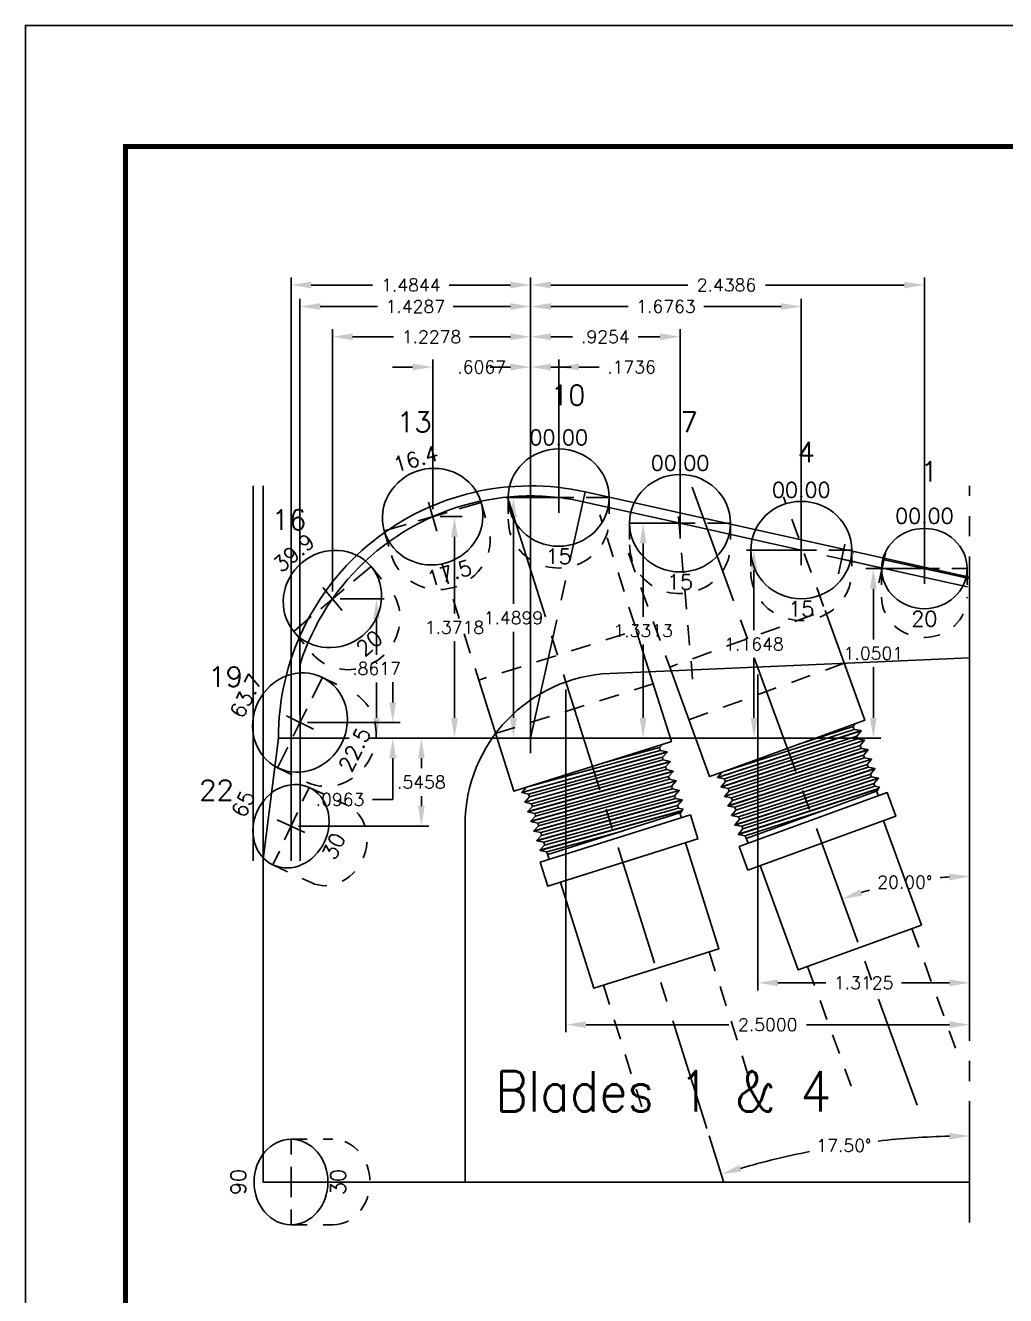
# Model space of a CAD drawing. Extents: x 25.7 to 47.7, y 0 to 17.
# Drawn here: x 25.66 to 31.73, y 9.13 to 17 of the extents above; entities that cross this region are included whole.
import ezdxf
from ezdxf.enums import TextEntityAlignment as Align

# ---------------------------------------------------------------- set-up
doc = ezdxf.new("R2010")
doc.units = 0
doc.header["$MEASUREMENT"] = 0
doc.header["$PDMODE"] = 3
doc.linetypes.add('CENTER2', pattern=[1.125, 0.75, -0.125, 0.125, -0.125])
doc.linetypes.add('HIDDEN2', pattern=[0.1875, 0.125, -0.0625])
doc.layers.get('0').update_dxf_attribs({"linetype": 'CONTINUOUS'})
doc.layers.get('Defpoints').update_dxf_attribs({"color": 10, "linetype": 'CONTINUOUS'})
for name, color, linetype in [('Blade1', 30, 'CONTINUOUS'), ('CLine', 5, 'CENTER2'), ('Dims', 4, 'CONTINUOUS'), ('Hatch', 8, 'CONTINUOUS'), ('Nozzle', 9, 'CONTINUOUS'), ('Nozzle Dimensions', 4, 'CONTINUOUS'), ('Text', 3, 'CONTINUOUS'), ('Title Block', 7, 'CONTINUOUS')]:
    doc.layers.add(name, color=color, linetype=linetype)
doc.styles.add('RomanS', font='romans')
doc.dimstyles.get("Standard").update_dxf_attribs({"dimtxt": 0.078125, "dimasz": 0.125, "dimexe": 0.046875, "dimexo": 0.046875, "dimgap": 0.046875, "dimtad": 0, "dimtih": 1, "dimtoh": 1, "dimdec": 4, "dimzin": 4, "dimdsep": 46, "dimtxsty": 'RomanS', "dimcen": 0.09375, "dimclre": 9, "dimazin": 1, "dimtfac": 1, "dimtdec": 4, "dimtofl": 0, "dimtmove": 0, "dimatfit": 1, "dimfxl": 1, "dimtolj": 1, "dimtzin": 0, "dimarcsym": 0})

# ---------------------------------------------------------------- blocks, each defined once
blk = doc.blocks.new('COT_cblock')
at = {"layer": 'Title Block', "color": 8}
blk.add_lwpolyline([(0, 0), (22, 0), (22, 17), (0, 17)], close=True, dxfattribs=at)
at = {"layer": 'Title Block', "const_width": 0.03}
blk.add_lwpolyline([(21.38, 16.25), (0.62, 16.25), (0.62, 0.75), (21.38, 0.75)], close=True, dxfattribs=at)
at = {"layer": 'Title Block', "color": 1, "style": 'RomanS', "flags": 8}
for tag, p in [('FNAME', (0.37, 3.75)), ('REVDATE', (0.37, 2.25)), ('USER', (0.37, 0.75))]:
    blk.add_attdef(tag, text='', height=0.047, rotation=90, dxfattribs=at).set_placement(p, align=Align.BOTTOM_LEFT)
at = {"layer": 'Title Block', "color": 3, "style": 'RomanS', "flags": 8}
for tag, height, p in [('DRAWN', 0.11, (16.9503, 1.9844)), ('TITL1', 0.125, (19.587, 1.6835)), ('TITL2', 0.094, (19.587, 1.5143)), ('TITL3', 0.094, (19.587, 1.3739))]:
    blk.add_attdef(tag, text='', height=height, dxfattribs=at).set_placement(p, align=Align.MIDDLE_CENTER)
for tag, p in [('DDATE', (16.6059, 1.6718)), ('CHECK', (16.6059, 1.406)), ('MATRL', (16.6059, 1.1487)), ('PDATE', (16.6059, 0.8829)), ('SCALE', (18.1459, 0.8555)), ('SHEET', (20.2553, 0.8555))]:
    blk.add_attdef(tag, text='', height=0.094, dxfattribs=at).set_placement(p, align=Align.MIDDLE_LEFT)
for tag, p in [('FSCM#', (18.5872, 1.1213)), ('DWG#', (20.0595, 1.1213)), ('REV#', (21.2197, 1.1213))]:
    blk.add_attdef(tag, text='', height=0.094, dxfattribs=at).set_placement(p, align=Align.TOP_CENTER)
blk = doc.blocks.new('Nozzle60')
at = {"linetype": 'HIDDEN2'}
for p, q in [((-0.5118, -0.3475), (0.5118, -0.3475)), ((-0.3437, -2.035), (-0.3437, -2.825)), ((0.3438, -2.035), (0.3438, -2.825))]:
    blk.add_line(p, q, dxfattribs=at)
at = {"color": 8}
for p, q in [((0.4527, -0.7225), (-0.4297, -0.7225)), ((0.4297, -1.16), (-0.4296, -1.16))]:
    blk.add_line(p, q, dxfattribs=at)
at = {"linetype": 'HIDDEN2', "flags": 128}
blk.add_lwpolyline([(-0.5118, 0.75), (-0.5118, 0), (0.5118, 0), (0.5118, 0.75)], dxfattribs=at)
for points in [[(0.4527, -0.7225), (0.5118, -0.7225), (0.5118, 0)], [(-0.5118, 0), (-0.5118, -0.7225), (-0.4297, -0.7225)], [(-0.4297, -0.7225), (-0.467, -0.744), (-0.467, -0.7455), (-0.4297, -0.7671), (-0.4297, -0.785), (-0.467, -0.8065), (-0.467, -0.808), (-0.4297, -0.8296), (-0.4297, -0.8475), (-0.467, -0.869), (-0.467, -0.8705), (-0.4297, -0.8921), (-0.4297, -0.91), (-0.467, -0.9315), (-0.467, -0.933), (-0.4297, -0.9546), (-0.4297, -0.9725), (-0.467, -0.994), (-0.467, -0.9955), (-0.4297, -1.0171), (-0.4297, -1.035), (-0.467, -1.0565), (-0.467, -1.058), (-0.4297, -1.0796), (-0.4297, -1.0975), (-0.467, -1.119), (-0.467, -1.1205), (-0.4296, -1.1421), (-0.4296, -1.1912)], [(0.4297, -1.1912), (0.4297, -1.16), (0.4363, -1.16), (0.4537, -1.1426), (0.4297, -1.1287), (0.4297, -1.1108), (0.467, -1.0893), (0.467, -1.0878), (0.4297, -1.0662), (0.4297, -1.0483), (0.467, -1.0268), (0.467, -1.0253), (0.4297, -1.0037), (0.4297, -0.9858), (0.467, -0.9643), (0.467, -0.9628), (0.4297, -0.9412), (0.4297, -0.9233), (0.467, -0.9018), (0.467, -0.9003), (0.4297, -0.8787), (0.4297, -0.8608), (0.467, -0.8393), (0.467, -0.8378), (0.4297, -0.8162), (0.4297, -0.7983), (0.467, -0.7768), (0.467, -0.7753), (0.4297, -0.7537), (0.4297, -0.7358), (0.4527, -0.7225)]]:
    blk.add_lwpolyline(points)
at = {"flags": 128}
blk.add_lwpolyline([(-0.4875, -1.1912), (0.4875, -1.1912), (0.4875, -1.3475), (-0.4875, -1.3475)], close=True, dxfattribs=at)
blk.add_lwpolyline([(0.4062, -1.3475), (0.4062, -2.035), (-0.4062, -2.035), (-0.4062, -1.3475)], dxfattribs=at)
at = {"layer": 'CLine'}
blk.add_line((0, 1), (0, -3.075), dxfattribs=at)
at = {"layer": 'Hatch'}
for p, q in [((-0.467, -0.744), (0.467, -0.7753)), ((-0.467, -0.7455), (0.467, -0.7768)), ((-0.4297, -0.7225), (0.4297, -0.7537)), ((-0.4297, -0.7671), (0.4297, -0.7983)), ((-0.4297, -0.785), (0.4297, -0.8162)), ((0.0637, -0.7225), (0.4297, -0.7358)), ((-0.467, -0.8065), (0.467, -0.8378)), ((-0.467, -0.808), (0.467, -0.8393)), ((-0.4297, -0.8296), (0.4297, -0.8608)), ((-0.4297, -0.8475), (0.4297, -0.8787)), ((-0.467, -0.869), (0.467, -0.9003)), ((-0.467, -0.8705), (0.467, -0.9018)), ((-0.467, -0.9315), (0.467, -0.9628)), ((-0.467, -0.933), (0.467, -0.9643)), ((-0.4297, -0.8921), (0.4297, -0.9233)), ((-0.4297, -0.91), (0.4297, -0.9412)), ((-0.467, -0.994), (0.467, -1.0253)), ((-0.467, -0.9955), (0.467, -1.0268)), ((-0.4297, -0.9546), (0.4297, -0.9858)), ((-0.4297, -0.9725), (0.4297, -1.0037)), ((-0.4297, -1.0171), (0.4297, -1.0483)), ((-0.467, -1.0565), (0.467, -1.0878)), ((-0.467, -1.058), (0.467, -1.0893)), ((-0.4297, -1.035), (0.4297, -1.0662)), ((-0.4297, -1.0975), (0.4297, -1.1287)), ((-0.4296, -1.0796), (0.4297, -1.1108)), ((-0.467, -1.119), (0.4467, -1.1496)), ((-0.467, -1.1205), (0.4452, -1.151)), ((-0.4296, -1.1421), (0.0637, -1.16))]:
    blk.add_line(p, q, dxfattribs=at)
blk = doc.blocks.new('CMark')
at = {"layer": 'CLine'}
for p, q in [((0, 0.094), (0, -0.094)), ((-0.094, 0), (0.094, 0))]:
    blk.add_line(p, q, dxfattribs=at)
blk = doc.blocks.new('1313@30')
for p, q in [((-0.1705, 0), (-0.2645, 0)), ((0.1707, 0), (0.2645, 0))]:
    blk.add_line(p, q)
at = {"color": 8, "linetype": 'HIDDEN2', "ltscale": 0.5}
blk.add_line((-0.2645, 0), (-0.2645, -0.26), dxfattribs=at)
at = {"color": 8, "linetype": 'HIDDEN2', "ltscale": 0.5, "flags": 128}
blk.add_lwpolyline([(0.2645, 0), (0.2645, -0.26)], dxfattribs=at)
blk.add_ellipse((0, 0), major_axis=(0.2645, 0), ratio=0.866025)
at = {"color": 8, "linetype": 'HIDDEN2', "ltscale": 0.5}
blk.add_ellipse((0, -0.26), major_axis=(0.2645, 0), ratio=0.866025, start_param=3.141593, end_param=6.283185, dxfattribs=at)
blk.add_blockref('CMark', (0, 0))
at = {"style": 'RomanS'}
blk.add_text('30', height=0.094, dxfattribs=at).set_placement((0, -0.2916), align=Align.MIDDLE_CENTER)
blk.add_attdef('ANG', text='', height=0.094, dxfattribs=at).set_placement((0, 0.2511), align=Align.BOTTOM_CENTER)
blk = doc.blocks.new('*D20')
at = {"layer": 'Defpoints', "color": 0, "linetype": 'ByBlock', "transparency": 16777216}
for p in [(29.7853, 14.14), (31.5034, 14.1475), (31.2354, 11.7124), (31.179, 10.3108), (31.5034, 9.585)]:
    blk.add_point(p, dxfattribs=at)
at = {"layer": 'Nozzle Dimensions', "color": 0, "linetype": 'ByBlock', "lineweight": -2, "transparency": 16777216}
for start, end in [(93.10255, 94.54373), (105.54983, 106.89745)]:
    blk.add_arc((31.5034, 9.4193), 2.3087, start, end, dxfattribs=at)
at = {"layer": 'Nozzle Dimensions', "color": 0, "linetype": 'ByBlock', "transparency": 16777216}
for points in [[(31.3779, 11.7455), (31.379, 11.7038), (31.5034, 11.728)], [(30.839, 11.6086), (30.8258, 11.6481), (30.7138, 11.5888)]]:
    blk.add_solid(points, dxfattribs=at)
at = {"layer": 'Nozzle Dimensions', "color": 0, "linetype": 'ByBlock', "transparency": 16777216, "insert": (31.1025, 11.693), "char_height": 0.07812, "attachment_point": 5, "style": 'RomanS'}
blk.add_mtext('\\A1;20.00°', dxfattribs=at)
blk = doc.blocks.new('*D21')
at = {"layer": 'Defpoints', "color": 0, "linetype": 'ByBlock', "transparency": 16777216}
for p in [(31.5034, 14.1475), (28.6504, 14.0524), (29.8758, 10.166), (30.9834, 10.0939), (31.5034, 9.585)]:
    blk.add_point(p, dxfattribs=at)
at = {"layer": 'Nozzle Dimensions', "color": 9, "linetype": 'ByBlock', "lineweight": -2, "transparency": 16777216}
blk.add_line((29.8899, 10.1213), (29.9789, 9.8388), dxfattribs=at)
at = {"layer": 'Nozzle Dimensions', "color": 0, "linetype": 'ByBlock', "lineweight": -2, "transparency": 16777216}
for start, end in [(91.39977, 96.3503), (101.16528, 106.10023)]:
    blk.add_arc((31.5034, 5.0037), 5.1167, start, end, dxfattribs=at)
at = {"layer": 'Nozzle Dimensions', "color": 0, "linetype": 'ByBlock', "transparency": 16777216}
for points in [[(31.3782, 10.1397), (31.3787, 10.098), (31.5034, 10.1204)], [(30.0905, 9.8997), (30.0785, 9.9396), (29.9648, 9.8835)]]:
    blk.add_solid(points, dxfattribs=at)
at = {"layer": 'Nozzle Dimensions', "color": 0, "linetype": 'ByBlock', "transparency": 16777216, "insert": (30.7251, 10.0608), "char_height": 0.07812, "attachment_point": 5, "style": 'RomanS'}
blk.add_mtext('\\A1;17.50°', dxfattribs=at)
blk = doc.blocks.new('1313@20')
for p, q in [((-0.1705, 0), (-0.2645, 0)), ((0.1707, 0), (0.2645, 0))]:
    blk.add_line(p, q)
at = {"color": 8, "linetype": 'HIDDEN2', "ltscale": 0.5}
blk.add_line((-0.2645, 0), (-0.2645, -0.1779), dxfattribs=at)
at = {"color": 8, "linetype": 'HIDDEN2', "ltscale": 0.5, "flags": 128}
blk.add_lwpolyline([(0.2645, 0), (0.2645, -0.1779)], dxfattribs=at)
blk.add_ellipse((0, 0), major_axis=(0.2645, 0), ratio=0.939693)
at = {"color": 8, "linetype": 'HIDDEN2', "ltscale": 0.5}
blk.add_ellipse((0, -0.1779), major_axis=(0.2645, 0), ratio=0.939693, start_param=3.141593, end_param=6.283185, dxfattribs=at)
blk.add_blockref('CMark', (0, 0))
at = {"style": 'RomanS'}
blk.add_text('20', height=0.094, dxfattribs=at).set_placement((0, -0.311), align=Align.MIDDLE_CENTER)
blk.add_attdef('ANG', text='', height=0.094, dxfattribs=at).set_placement((0, 0.2511), align=Align.BOTTOM_CENTER)
blk = doc.blocks.new('*D27')
at = {"layer": 'Defpoints', "color": 0, "linetype": 'ByBlock', "transparency": 16777216}
for p in [(30.9074, 13.6351), (31.2233, 13.6351), (28.7847, 12.585)]:
    blk.add_point(p, dxfattribs=at)
at = {"layer": 'Dims', "color": 9, "linetype": 'ByBlock', "lineweight": -2, "transparency": 16777216}
for p, q in [((31.1764, 13.6351), (30.8605, 13.6351)), ((28.8316, 12.585), (30.9543, 12.585))]:
    blk.add_line(p, q, dxfattribs=at)
at = {"layer": 'Dims', "color": 0, "linetype": 'ByBlock', "lineweight": -2, "transparency": 16777216}
for p, q in [((30.9074, 13.5101), (30.9074, 13.196)), ((30.9074, 12.71), (30.9074, 13.0241))]:
    blk.add_line(p, q, dxfattribs=at)
at = {"layer": 'Dims', "color": 0, "linetype": 'ByBlock', "transparency": 16777216}
for points in [[(30.8866, 13.5101), (30.9282, 13.5101), (30.9074, 13.6351)], [(30.8866, 12.71), (30.9282, 12.71), (30.9074, 12.585)]]:
    blk.add_solid(points, dxfattribs=at)
at = {"layer": 'Dims', "color": 0, "linetype": 'ByBlock', "transparency": 16777216, "insert": (30.9074, 13.1101), "char_height": 0.07812, "attachment_point": 5, "style": 'RomanS'}
blk.add_mtext('\\A1;1.0501', dxfattribs=at)
blk = doc.blocks.new('*D28')
at = {"layer": 'Defpoints', "color": 0, "linetype": 'ByBlock', "transparency": 16777216}
for p in [(31.2233, 15.3918), (31.2233, 13.6351), (28.7847, 12.585)]:
    blk.add_point(p, dxfattribs=at)
at = {"layer": 'Dims', "color": 9, "linetype": 'ByBlock', "lineweight": -2, "transparency": 16777216}
for p, q in [((28.7847, 12.6319), (28.7847, 15.4387)), ((31.2233, 13.682), (31.2233, 15.4387))]:
    blk.add_line(p, q, dxfattribs=at)
at = {"layer": 'Dims', "color": 0, "linetype": 'ByBlock', "lineweight": -2, "transparency": 16777216}
for p, q in [((28.9097, 15.3918), (29.7577, 15.3918)), ((31.0983, 15.3918), (30.2384, 15.3918))]:
    blk.add_line(p, q, dxfattribs=at)
at = {"layer": 'Dims', "color": 0, "linetype": 'ByBlock', "transparency": 16777216}
for points in [[(28.9097, 15.4126), (28.9097, 15.371), (28.7847, 15.3918)], [(31.0983, 15.4126), (31.0983, 15.371), (31.2233, 15.3918)]]:
    blk.add_solid(points, dxfattribs=at)
at = {"layer": 'Dims', "color": 0, "linetype": 'ByBlock', "transparency": 16777216, "insert": (29.998, 15.3918), "char_height": 0.07812, "attachment_point": 5, "style": 'RomanS'}
blk.add_mtext('\\A1;2.4386', dxfattribs=at)
blk = doc.blocks.new('1613@15')
for p, q in [((-0.1705, 0), (-0.3125, 0)), ((0.1707, 0), (0.3125, 0))]:
    blk.add_line(p, q)
at = {"color": 8, "linetype": 'HIDDEN2', "ltscale": 0.5}
blk.add_line((-0.3125, 0), (-0.3125, -0.1346), dxfattribs=at)
at = {"color": 8, "linetype": 'HIDDEN2', "ltscale": 0.5, "flags": 128}
blk.add_lwpolyline([(0.3125, 0), (0.3125, -0.1346)], dxfattribs=at)
blk.add_ellipse((0, 0), major_axis=(-0.3125, 0), ratio=0.965926, start_param=-3.141592653589793, end_param=3.141592653589793)
at = {"color": 8, "linetype": 'HIDDEN2', "ltscale": 0.5}
blk.add_ellipse((0, -0.1346), major_axis=(-0.3125, 0), ratio=0.965926, start_param=0, end_param=3.141593, dxfattribs=at)
blk.add_blockref('CMark', (0, 0))
at = {"style": 'RomanS'}
blk.add_text('15', height=0.094, dxfattribs=at).set_placement((0, -0.3644), align=Align.MIDDLE_CENTER)
blk.add_attdef('ANG', text='', height=0.094, dxfattribs=at).set_placement((0, 0.2975), align=Align.BOTTOM_CENTER)
blk = doc.blocks.new('*D30')
at = {"layer": 'Defpoints', "color": 0, "linetype": 'ByBlock', "transparency": 16777216}
for p in [(30.461, 15.2587), (30.461, 13.7498), (28.7847, 12.585)]:
    blk.add_point(p, dxfattribs=at)
at = {"layer": 'Dims', "color": 9, "linetype": 'ByBlock', "lineweight": -2, "transparency": 16777216}
for p, q in [((28.7847, 12.6319), (28.7847, 15.3056)), ((30.461, 13.7967), (30.461, 15.3056))]:
    blk.add_line(p, q, dxfattribs=at)
at = {"layer": 'Dims', "color": 0, "linetype": 'ByBlock', "lineweight": -2, "transparency": 16777216}
for p, q in [((28.9097, 15.2587), (29.3881, 15.2587)), ((30.336, 15.2587), (29.8576, 15.2587))]:
    blk.add_line(p, q, dxfattribs=at)
at = {"layer": 'Dims', "color": 0, "linetype": 'ByBlock', "transparency": 16777216}
for points in [[(28.9097, 15.2796), (28.9097, 15.2379), (28.7847, 15.2587)], [(30.336, 15.2796), (30.336, 15.2379), (30.461, 15.2587)]]:
    blk.add_solid(points, dxfattribs=at)
at = {"layer": 'Dims', "color": 0, "linetype": 'ByBlock', "transparency": 16777216, "insert": (29.6228, 15.2587), "char_height": 0.07812, "attachment_point": 5, "style": 'RomanS'}
blk.add_mtext('\\A1;1.6763', dxfattribs=at)
blk = doc.blocks.new('*D31')
at = {"layer": 'Defpoints', "color": 0, "linetype": 'ByBlock', "transparency": 16777216}
for p in [(30.461, 13.7498), (28.7847, 12.585), (30.1681, 12.585)]:
    blk.add_point(p, dxfattribs=at)
at = {"layer": 'Dims', "color": 9, "linetype": 'ByBlock', "lineweight": -2, "transparency": 16777216}
for p, q in [((30.4141, 13.7498), (30.1213, 13.7498)), ((28.8316, 12.585), (30.215, 12.585))]:
    blk.add_line(p, q, dxfattribs=at)
at = {"layer": 'Dims', "color": 0, "linetype": 'ByBlock', "lineweight": -2, "transparency": 16777216}
for p, q in [((30.1681, 13.6248), (30.1681, 13.2533)), ((30.1681, 12.71), (30.1681, 13.0815))]:
    blk.add_line(p, q, dxfattribs=at)
at = {"layer": 'Dims', "color": 0, "linetype": 'ByBlock', "transparency": 16777216}
for points in [[(30.1473, 13.6248), (30.189, 13.6248), (30.1681, 13.7498)], [(30.1473, 12.71), (30.189, 12.71), (30.1681, 12.585)]]:
    blk.add_solid(points, dxfattribs=at)
at = {"layer": 'Dims', "color": 0, "linetype": 'ByBlock', "transparency": 16777216, "insert": (30.1681, 13.1674), "char_height": 0.07812, "attachment_point": 5, "style": 'RomanS'}
blk.add_mtext('\\A1;1.1648', dxfattribs=at)
blk = doc.blocks.new('*D32')
at = {"layer": 'Defpoints', "color": 0, "linetype": 'ByBlock', "transparency": 16777216}
for p in [(29.4814, 13.9163), (29.7101, 13.9163), (28.7847, 12.585)]:
    blk.add_point(p, dxfattribs=at)
at = {"layer": 'Dims', "color": 9, "linetype": 'ByBlock', "lineweight": -2, "transparency": 16777216}
for p, q in [((29.6632, 13.9163), (29.4346, 13.9163)), ((28.8316, 12.585), (29.5283, 12.585))]:
    blk.add_line(p, q, dxfattribs=at)
at = {"layer": 'Dims', "color": 0, "linetype": 'ByBlock', "lineweight": -2, "transparency": 16777216}
for p, q in [((29.4814, 13.7913), (29.4814, 13.3366)), ((29.4814, 12.71), (29.4814, 13.1647))]:
    blk.add_line(p, q, dxfattribs=at)
at = {"layer": 'Dims', "color": 0, "linetype": 'ByBlock', "transparency": 16777216}
for points in [[(29.4606, 13.7913), (29.5023, 13.7913), (29.4814, 13.9163)], [(29.4606, 12.71), (29.5023, 12.71), (29.4814, 12.585)]]:
    blk.add_solid(points, dxfattribs=at)
at = {"layer": 'Dims', "color": 0, "linetype": 'ByBlock', "transparency": 16777216, "insert": (29.4814, 13.2506), "char_height": 0.07812, "attachment_point": 5, "style": 'RomanS'}
blk.add_mtext('\\A1;1.3313', dxfattribs=at)
blk = doc.blocks.new('*D33')
at = {"layer": 'Defpoints', "color": 0, "linetype": 'ByBlock', "transparency": 16777216}
for p in [(29.7101, 15.0712), (29.7101, 13.9163), (28.7847, 12.585)]:
    blk.add_point(p, dxfattribs=at)
at = {"layer": 'Dims', "color": 9, "linetype": 'ByBlock', "lineweight": -2, "transparency": 16777216}
for p, q in [((28.7847, 12.6319), (28.7847, 15.1181)), ((29.7101, 13.9631), (29.7101, 15.1181))]:
    blk.add_line(p, q, dxfattribs=at)
at = {"layer": 'Dims', "color": 0, "linetype": 'ByBlock', "lineweight": -2, "transparency": 16777216}
for p, q in [((28.9097, 15.0712), (29.0443, 15.0712)), ((29.5851, 15.0712), (29.4505, 15.0712))]:
    blk.add_line(p, q, dxfattribs=at)
at = {"layer": 'Dims', "color": 0, "linetype": 'ByBlock', "transparency": 16777216}
for points in [[(28.9097, 15.0921), (28.9097, 15.0504), (28.7847, 15.0712)], [(29.5851, 15.0921), (29.5851, 15.0504), (29.7101, 15.0712)]]:
    blk.add_solid(points, dxfattribs=at)
at = {"layer": 'Dims', "color": 0, "linetype": 'ByBlock', "transparency": 16777216, "insert": (29.2474, 15.0712), "char_height": 0.07812, "attachment_point": 5, "style": 'RomanS'}
blk.add_mtext('\\A1;.9254', dxfattribs=at)
blk = doc.blocks.new('*D34')
at = {"layer": 'Defpoints', "color": 0, "linetype": 'ByBlock', "transparency": 16777216}
for p in [(28.9583, 14.8837), (28.9583, 14.0749), (28.7847, 12.585)]:
    blk.add_point(p, dxfattribs=at)
at = {"layer": 'Dims', "color": 0, "linetype": 'ByBlock', "lineweight": -2, "transparency": 16777216}
for p, q in [((28.6597, 14.8837), (28.5347, 14.8837)), ((29.0833, 14.8837), (29.2083, 14.8837))]:
    blk.add_line(p, q, dxfattribs=at)
at = {"layer": 'Dims', "color": 9, "linetype": 'ByBlock', "lineweight": -2, "transparency": 16777216}
for p, q in [((28.7847, 12.6319), (28.7847, 14.9306)), ((28.9583, 14.1218), (28.9583, 14.9306))]:
    blk.add_line(p, q, dxfattribs=at)
at = {"layer": 'Dims', "color": 0, "linetype": 'ByBlock', "transparency": 16777216}
for points in [[(28.6597, 14.9046), (28.6597, 14.8629), (28.7847, 14.8837)], [(29.0833, 14.9046), (29.0833, 14.8629), (28.9583, 14.8837)]]:
    blk.add_solid(points, dxfattribs=at)
at = {"layer": 'Dims', "color": 0, "linetype": 'ByBlock', "transparency": 16777216, "insert": (29.4096, 14.8837), "char_height": 0.07812, "attachment_point": 5, "style": 'RomanS'}
blk.add_mtext('\\A1;.1736', dxfattribs=at)
blk = doc.blocks.new('*D35')
at = {"layer": 'Defpoints', "color": 0, "linetype": 'ByBlock', "transparency": 16777216}
for p in [(28.6781, 14.0749), (28.9583, 14.0749), (28.7847, 12.585)]:
    blk.add_point(p, dxfattribs=at)
at = {"layer": 'Dims', "color": 9, "linetype": 'ByBlock', "lineweight": -2, "transparency": 16777216}
for p, q in [((28.9114, 14.0749), (28.6313, 14.0749)), ((28.7378, 12.585), (28.6313, 12.585))]:
    blk.add_line(p, q, dxfattribs=at)
at = {"layer": 'Dims', "color": 0, "linetype": 'ByBlock', "lineweight": -2, "transparency": 16777216}
for p, q in [((28.6781, 13.9499), (28.6781, 13.4159)), ((28.6781, 12.71), (28.6781, 13.244))]:
    blk.add_line(p, q, dxfattribs=at)
at = {"layer": 'Dims', "color": 0, "linetype": 'ByBlock', "transparency": 16777216}
for points in [[(28.6573, 13.9499), (28.699, 13.9499), (28.6781, 14.0749)], [(28.6573, 12.71), (28.699, 12.71), (28.6781, 12.585)]]:
    blk.add_solid(points, dxfattribs=at)
at = {"layer": 'Dims', "color": 0, "linetype": 'ByBlock', "transparency": 16777216, "insert": (28.6781, 13.33), "char_height": 0.07812, "attachment_point": 5, "style": 'RomanS'}
blk.add_mtext('\\A1;1.4899', dxfattribs=at)
blk = doc.blocks.new('1613@17.5')
for p, q in [((-0.1705, 0), (-0.3125, 0)), ((0.1707, 0), (0.3125, 0))]:
    blk.add_line(p, q)
at = {"color": 8, "linetype": 'HIDDEN2', "ltscale": 0.5}
blk.add_line((-0.3125, 0), (-0.3125, -0.1591), dxfattribs=at)
at = {"color": 8, "linetype": 'HIDDEN2', "ltscale": 0.5, "flags": 128}
blk.add_lwpolyline([(0.3125, 0), (0.3125, -0.1591)], dxfattribs=at)
at = {"extrusion": (0, 0, -1)}
blk.add_ellipse((0, 0), major_axis=(-0.3125, 0), ratio=0.953717, start_param=-3.141592653589793, end_param=3.141592653589793, dxfattribs=at)
at = {"color": 8, "linetype": 'HIDDEN2', "ltscale": 0.5}
blk.add_ellipse((0, -0.1591), major_axis=(0.3125, 0), ratio=0.953717, start_param=3.141593, end_param=6.283185, dxfattribs=at)
blk.add_blockref('CMark', (0, 0))
at = {"style": 'RomanS'}
blk.add_text('17.5', height=0.094, dxfattribs=at).set_placement((0, -0.3644), align=Align.MIDDLE_CENTER)
blk.add_attdef('ANG', text='', height=0.094, dxfattribs=at).set_placement((0, 0.2975), align=Align.BOTTOM_CENTER)
blk = doc.blocks.new('*D41')
at = {"layer": 'Defpoints', "color": 0, "linetype": 'ByBlock', "transparency": 16777216}
for p in [(28.178, 14.8837), (28.178, 13.9568), (28.7847, 12.585)]:
    blk.add_point(p, dxfattribs=at)
at = {"layer": 'Dims', "color": 0, "linetype": 'ByBlock', "lineweight": -2, "transparency": 16777216}
for p, q in [((28.053, 14.8837), (27.928, 14.8837)), ((28.9097, 14.8837), (29.0347, 14.8837))]:
    blk.add_line(p, q, dxfattribs=at)
at = {"layer": 'Dims', "color": 9, "linetype": 'ByBlock', "lineweight": -2, "transparency": 16777216}
for p, q in [((28.178, 14.0037), (28.178, 14.9306)), ((28.7847, 12.6319), (28.7847, 14.9306))]:
    blk.add_line(p, q, dxfattribs=at)
at = {"layer": 'Dims', "color": 0, "linetype": 'ByBlock', "transparency": 16777216}
for points in [[(28.053, 14.9046), (28.053, 14.8629), (28.178, 14.8837)], [(28.9097, 14.9046), (28.9097, 14.8629), (28.7847, 14.8837)]]:
    blk.add_solid(points, dxfattribs=at)
at = {"layer": 'Dims', "color": 0, "linetype": 'ByBlock', "transparency": 16777216, "insert": (28.4813, 14.8837), "char_height": 0.07812, "attachment_point": 5, "style": 'RomanS'}
blk.add_mtext('\\A1;.6067', dxfattribs=at)
blk = doc.blocks.new('*D42')
at = {"layer": 'Defpoints', "color": 0, "linetype": 'ByBlock', "transparency": 16777216}
for p in [(28.178, 13.9568), (28.3127, 12.585), (28.7847, 12.585)]:
    blk.add_point(p, dxfattribs=at)
at = {"layer": 'Dims', "color": 9, "linetype": 'ByBlock', "lineweight": -2, "transparency": 16777216}
for p, q in [((28.2248, 13.9568), (28.3596, 13.9568)), ((28.7378, 12.585), (28.2659, 12.585))]:
    blk.add_line(p, q, dxfattribs=at)
at = {"layer": 'Dims', "color": 0, "linetype": 'ByBlock', "lineweight": -2, "transparency": 16777216}
for p, q in [((28.3127, 13.8318), (28.3127, 13.3569)), ((28.3127, 12.71), (28.3127, 13.185))]:
    blk.add_line(p, q, dxfattribs=at)
at = {"layer": 'Dims', "color": 0, "linetype": 'ByBlock', "transparency": 16777216}
for points in [[(28.2919, 13.8318), (28.3336, 13.8318), (28.3127, 13.9568)], [(28.2919, 12.71), (28.3336, 12.71), (28.3127, 12.585)]]:
    blk.add_solid(points, dxfattribs=at)
at = {"layer": 'Dims', "color": 0, "linetype": 'ByBlock', "transparency": 16777216, "insert": (28.3127, 13.2709), "char_height": 0.07812, "attachment_point": 5, "style": 'RomanS'}
blk.add_mtext('\\A1;1.3718', dxfattribs=at)
blk = doc.blocks.new('1613@20')
for p, q in [((-0.1705, 0), (-0.3125, 0)), ((0.1707, 0), (0.3125, 0))]:
    blk.add_line(p, q)
at = {"color": 8, "linetype": 'HIDDEN2', "ltscale": 0.5}
blk.add_line((-0.3125, 0), (-0.3125, -0.1779), dxfattribs=at)
at = {"color": 8, "linetype": 'HIDDEN2', "ltscale": 0.5, "flags": 128}
blk.add_lwpolyline([(0.3125, 0), (0.3125, -0.1779)], dxfattribs=at)
blk.add_ellipse((0, 0), major_axis=(-0.3125, 0), ratio=0.939693, start_param=-3.141592653589793, end_param=3.141592653589793)
at = {"color": 8, "linetype": 'HIDDEN2', "ltscale": 0.5}
blk.add_ellipse((0, -0.1779), major_axis=(-0.3125, 0), ratio=0.939693, start_param=0, end_param=3.141593, dxfattribs=at)
blk.add_blockref('CMark', (0, 0))
at = {"style": 'RomanS'}
blk.add_text('20', height=0.094, dxfattribs=at).set_placement((0, -0.3562), align=Align.MIDDLE_CENTER)
blk.add_attdef('ANG', text='', height=0.094, dxfattribs=at).set_placement((0, 0.2975), align=Align.BOTTOM_CENTER)
blk = doc.blocks.new('*D47')
at = {"layer": 'Defpoints', "color": 0, "linetype": 'ByBlock', "transparency": 16777216}
for p in [(27.5569, 13.4468), (27.8302, 12.585), (28.7847, 12.585)]:
    blk.add_point(p, dxfattribs=at)
at = {"layer": 'Dims', "color": 9, "linetype": 'ByBlock', "lineweight": -2, "transparency": 16777216}
for p, q in [((27.6038, 13.4468), (27.8771, 13.4468)), ((28.7378, 12.585), (27.7833, 12.585))]:
    blk.add_line(p, q, dxfattribs=at)
at = {"layer": 'Dims', "color": 0, "linetype": 'ByBlock', "lineweight": -2, "transparency": 16777216}
for p, q in [((27.8302, 13.3218), (27.8302, 13.1018)), ((27.8302, 12.71), (27.8302, 12.9299))]:
    blk.add_line(p, q, dxfattribs=at)
at = {"layer": 'Dims', "color": 0, "linetype": 'ByBlock', "transparency": 16777216}
for points in [[(27.8094, 13.3218), (27.851, 13.3218), (27.8302, 13.4468)], [(27.8094, 12.71), (27.851, 12.71), (27.8302, 12.585)]]:
    blk.add_solid(points, dxfattribs=at)
at = {"layer": 'Dims', "color": 0, "linetype": 'ByBlock', "transparency": 16777216, "insert": (27.8302, 13.0159), "char_height": 0.07812, "attachment_point": 5, "style": 'RomanS'}
blk.add_mtext('\\A1;.8617', dxfattribs=at)
blk = doc.blocks.new('*D48')
at = {"layer": 'Defpoints', "color": 0, "linetype": 'ByBlock', "transparency": 16777216}
for p in [(28.7847, 15.0712), (27.5569, 13.4468), (28.7847, 12.585)]:
    blk.add_point(p, dxfattribs=at)
at = {"layer": 'Dims', "color": 9, "linetype": 'ByBlock', "lineweight": -2, "transparency": 16777216}
for p, q in [((27.5569, 13.4936), (27.5569, 15.1181)), ((28.7847, 12.6319), (28.7847, 15.1181))]:
    blk.add_line(p, q, dxfattribs=at)
at = {"layer": 'Dims', "color": 0, "linetype": 'ByBlock', "lineweight": -2, "transparency": 16777216}
for p, q in [((27.6819, 15.0712), (27.9361, 15.0712)), ((28.6597, 15.0712), (28.4055, 15.0712))]:
    blk.add_line(p, q, dxfattribs=at)
at = {"layer": 'Dims', "color": 0, "linetype": 'ByBlock', "transparency": 16777216}
for points in [[(27.6819, 15.0921), (27.6819, 15.0504), (27.5569, 15.0712)], [(28.6597, 15.0921), (28.6597, 15.0504), (28.7847, 15.0712)]]:
    blk.add_solid(points, dxfattribs=at)
at = {"layer": 'Dims', "color": 0, "linetype": 'ByBlock', "transparency": 16777216, "insert": (28.1708, 15.0712), "char_height": 0.07812, "attachment_point": 5, "style": 'RomanS'}
blk.add_mtext('\\A1;1.2278', dxfattribs=at)
blk = doc.blocks.new('1613@22.5')
for p, q in [((-0.1705, 0), (-0.3125, 0)), ((0.1707, 0), (0.3125, 0))]:
    blk.add_line(p, q)
at = {"color": 8, "linetype": 'HIDDEN2', "ltscale": 0.5}
blk.add_line((-0.3125, 0), (-0.3125, -0.1779), dxfattribs=at)
at = {"color": 8, "linetype": 'HIDDEN2', "ltscale": 0.5, "flags": 128}
blk.add_lwpolyline([(0.3125, 0), (0.3125, -0.1779)], dxfattribs=at)
at = {"extrusion": (0, 0, -1)}
blk.add_ellipse((0, 0), major_axis=(-0.3125, 0), ratio=0.92388, start_param=-3.141592653589793, end_param=3.141592653589793, dxfattribs=at)
at = {"color": 8, "linetype": 'HIDDEN2', "ltscale": 0.5}
blk.add_ellipse((0, -0.199), major_axis=(0.3125, 0), ratio=0.92388, start_param=3.141593, end_param=6.283185, dxfattribs=at)
blk.add_blockref('CMark', (0, 0))
at = {"style": 'RomanS'}
blk.add_text('22.5', height=0.094, dxfattribs=at).set_placement((0, -0.3773), align=Align.MIDDLE_CENTER)
blk.add_attdef('ANG', text='', height=0.094, dxfattribs=at).set_placement((0, 0.2975), align=Align.BOTTOM_CENTER)
blk = doc.blocks.new('*D54')
at = {"layer": 'Defpoints', "color": 0, "linetype": 'ByBlock', "transparency": 16777216}
for p in [(27.356, 12.6813), (27.9302, 12.585), (28.7847, 12.585)]:
    blk.add_point(p, dxfattribs=at)
at = {"layer": 'Dims', "color": 0, "linetype": 'ByBlock', "lineweight": -2, "transparency": 16777216}
for p, q in [((27.9302, 12.8063), (27.9302, 12.9313)), ((27.9302, 12.46), (27.9302, 12.2046)), ((27.9302, 12.2046), (27.8052, 12.2046))]:
    blk.add_line(p, q, dxfattribs=at)
at = {"layer": 'Dims', "color": 9, "linetype": 'ByBlock', "lineweight": -2, "transparency": 16777216}
for p, q in [((27.4029, 12.6813), (27.9771, 12.6813)), ((28.7378, 12.585), (27.8833, 12.585))]:
    blk.add_line(p, q, dxfattribs=at)
at = {"layer": 'Dims', "color": 0, "linetype": 'ByBlock', "transparency": 16777216}
for points in [[(27.9094, 12.8063), (27.9511, 12.8063), (27.9302, 12.6813)], [(27.9094, 12.46), (27.9511, 12.46), (27.9302, 12.585)]]:
    blk.add_solid(points, dxfattribs=at)
at = {"layer": 'Dims', "color": 0, "linetype": 'ByBlock', "transparency": 16777216, "insert": (27.604, 12.2046), "char_height": 0.07812, "attachment_point": 5, "style": 'RomanS'}
blk.add_mtext('\\A1;.0963', dxfattribs=at)
blk = doc.blocks.new('*D55')
at = {"layer": 'Defpoints', "color": 0, "linetype": 'ByBlock', "transparency": 16777216}
for p in [(28.7847, 15.2587), (27.356, 12.6813), (28.7847, 12.585)]:
    blk.add_point(p, dxfattribs=at)
at = {"layer": 'Dims', "color": 9, "linetype": 'ByBlock', "lineweight": -2, "transparency": 16777216}
for p, q in [((27.356, 12.7282), (27.356, 15.3056)), ((28.7847, 12.6319), (28.7847, 15.3056))]:
    blk.add_line(p, q, dxfattribs=at)
at = {"layer": 'Dims', "color": 0, "linetype": 'ByBlock', "lineweight": -2, "transparency": 16777216}
for p, q in [((27.481, 15.2587), (27.8356, 15.2587)), ((28.6597, 15.2587), (28.3051, 15.2587))]:
    blk.add_line(p, q, dxfattribs=at)
at = {"layer": 'Dims', "color": 0, "linetype": 'ByBlock', "transparency": 16777216}
for points in [[(27.481, 15.2796), (27.481, 15.2379), (27.356, 15.2587)], [(28.6597, 15.2796), (28.6597, 15.2379), (28.7847, 15.2587)]]:
    blk.add_solid(points, dxfattribs=at)
at = {"layer": 'Dims', "color": 0, "linetype": 'ByBlock', "transparency": 16777216, "insert": (28.0704, 15.2587), "char_height": 0.07812, "attachment_point": 5, "style": 'RomanS'}
blk.add_mtext('\\A1;1.4287', dxfattribs=at)
blk = doc.blocks.new('*D56')
at = {"layer": 'Defpoints', "color": 0, "linetype": 'ByBlock', "transparency": 16777216}
for p in [(28.7847, 12.585), (27.3003, 12.0392), (28.1077, 12.0392)]:
    blk.add_point(p, dxfattribs=at)
at = {"layer": 'Dims', "color": 9, "linetype": 'ByBlock', "lineweight": -2, "transparency": 16777216}
for p, q in [((28.7378, 12.585), (28.0608, 12.585)), ((27.3472, 12.0392), (28.1546, 12.0392))]:
    blk.add_line(p, q, dxfattribs=at)
at = {"layer": 'Dims', "color": 0, "linetype": 'ByBlock', "lineweight": -2, "transparency": 16777216}
for p, q in [((28.1077, 12.46), (28.1077, 12.3981)), ((28.1077, 12.1642), (28.1077, 12.2262))]:
    blk.add_line(p, q, dxfattribs=at)
at = {"layer": 'Dims', "color": 0, "linetype": 'ByBlock', "transparency": 16777216}
for points in [[(28.0869, 12.46), (28.1285, 12.46), (28.1077, 12.585)], [(28.0869, 12.1642), (28.1285, 12.1642), (28.1077, 12.0392)]]:
    blk.add_solid(points, dxfattribs=at)
at = {"layer": 'Dims', "color": 0, "linetype": 'ByBlock', "transparency": 16777216, "insert": (28.1077, 12.3121), "char_height": 0.07812, "attachment_point": 5, "style": 'RomanS'}
blk.add_mtext('\\A1;.5458', dxfattribs=at)
blk = doc.blocks.new('*D57')
at = {"layer": 'Defpoints', "color": 0, "linetype": 'ByBlock', "transparency": 16777216}
for p in [(27.3003, 15.3918), (28.7847, 12.585), (27.3003, 12.0392)]:
    blk.add_point(p, dxfattribs=at)
at = {"layer": 'Dims', "color": 9, "linetype": 'ByBlock', "lineweight": -2, "transparency": 16777216}
for p, q in [((27.3003, 12.0861), (27.3003, 15.4387)), ((28.7847, 12.6319), (28.7847, 15.4387))]:
    blk.add_line(p, q, dxfattribs=at)
at = {"layer": 'Dims', "color": 0, "linetype": 'ByBlock', "lineweight": -2, "transparency": 16777216}
for p, q in [((27.4253, 15.3918), (27.8059, 15.3918)), ((28.6597, 15.3918), (28.2791, 15.3918))]:
    blk.add_line(p, q, dxfattribs=at)
at = {"layer": 'Dims', "color": 0, "linetype": 'ByBlock', "transparency": 16777216}
for points in [[(27.4253, 15.4126), (27.4253, 15.371), (27.3003, 15.3918)], [(28.6597, 15.4126), (28.6597, 15.371), (28.7847, 15.3918)]]:
    blk.add_solid(points, dxfattribs=at)
at = {"layer": 'Dims', "color": 0, "linetype": 'ByBlock', "transparency": 16777216, "insert": (28.0425, 15.3918), "char_height": 0.07812, "attachment_point": 5, "style": 'RomanS'}
blk.add_mtext('\\A1;1.4844', dxfattribs=at)
blk = doc.blocks.new('*D129')
at = {"layer": 'Defpoints', "color": 0, "linetype": 'ByBlock', "transparency": 16777216}
for p in [(31.5034, 13.0827), (30.1909, 13.0254), (30.1909, 11.069)]:
    blk.add_point(p, dxfattribs=at)
at = {"layer": 'Nozzle Dimensions', "color": 9, "linetype": 'ByBlock', "lineweight": -2, "transparency": 16777216}
for p, q in [((31.5034, 13.0358), (31.5034, 11.0221)), ((30.1909, 12.9785), (30.1909, 11.0221))]:
    blk.add_line(p, q, dxfattribs=at)
at = {"layer": 'Nozzle Dimensions', "color": 0, "linetype": 'ByBlock', "lineweight": -2, "transparency": 16777216}
for p, q in [((30.3159, 11.069), (30.6124, 11.069)), ((31.3784, 11.069), (31.0819, 11.069))]:
    blk.add_line(p, q, dxfattribs=at)
at = {"layer": 'Nozzle Dimensions', "color": 0, "linetype": 'ByBlock', "transparency": 16777216}
for points in [[(30.3159, 11.0898), (30.3159, 11.0482), (30.1909, 11.069)], [(31.3784, 11.0898), (31.3784, 11.0482), (31.5034, 11.069)]]:
    blk.add_solid(points, dxfattribs=at)
at = {"layer": 'Nozzle Dimensions', "color": 0, "linetype": 'ByBlock', "transparency": 16777216, "insert": (30.8472, 11.069), "char_height": 0.07812, "attachment_point": 5, "style": 'RomanS'}
blk.add_mtext('\\A1;1.3125', dxfattribs=at)
blk = doc.blocks.new('*D130')
at = {"layer": 'Defpoints', "color": 0, "linetype": 'ByBlock', "transparency": 16777216}
for p in [(31.5034, 13.0827), (29.0034, 12.9327), (29.0034, 10.8098)]:
    blk.add_point(p, dxfattribs=at)
at = {"layer": 'Nozzle Dimensions', "color": 9, "linetype": 'ByBlock', "lineweight": -2, "transparency": 16777216}
for p, q in [((31.5034, 13.0358), (31.5034, 10.763)), ((29.0034, 12.8858), (29.0034, 10.763))]:
    blk.add_line(p, q, dxfattribs=at)
at = {"layer": 'Nozzle Dimensions', "color": 0, "linetype": 'ByBlock', "lineweight": -2, "transparency": 16777216}
for p, q in [((29.1284, 10.8098), (30.0131, 10.8098)), ((31.3784, 10.8098), (30.4938, 10.8098))]:
    blk.add_line(p, q, dxfattribs=at)
at = {"layer": 'Nozzle Dimensions', "color": 0, "linetype": 'ByBlock', "transparency": 16777216}
for points in [[(29.1284, 10.8307), (29.1284, 10.789), (29.0034, 10.8098)], [(31.3784, 10.8307), (31.3784, 10.789), (31.5034, 10.8098)]]:
    blk.add_solid(points, dxfattribs=at)
at = {"layer": 'Nozzle Dimensions', "color": 0, "linetype": 'ByBlock', "transparency": 16777216, "insert": (30.2534, 10.8098), "char_height": 0.07812, "attachment_point": 5, "style": 'RomanS'}
blk.add_mtext('\\A1;2.5000', dxfattribs=at)

msp = doc.modelspace()

# ---------------------------------------------------------------- linework, layer by layer
for p, q in [((31.50343, 13.58272), (29.12287, 14.11047)), ((27.22218, 12.58501), (27.12843, 11.83501)), ((27.12843, 11.83501), (27.12843, 9.83501)), ((27.12843, 9.83501), (31.50343, 9.83501))]:
    msp.add_line(p, q)
at = {"flags": 128}
msp.add_lwpolyline([(31.50343, 13.08271), (29.27504, 12.98542, 0.4014907), (28.37843, 12.04881), (28.37843, 9.83501)], format="xyb", dxfattribs=at)
msp.add_arc((28.78468, 12.58501), 1.5625, 77.5, 180)
at = {"layer": 'CLine', "color": 1, "linetype": 'ByBlock'}
for p, q in [((27.06593, 14.14751), (27.06593, 11.82455)), ((27.12843, 14.14751), (27.12843, 11.82455)), ((27.30033, 14.14751), (27.30033, 11.82455)), ((30.78352, 13.73259), (30.78313, 13.73267)), ((31.50138, 13.57344), (30.96587, 13.69216))]:
    msp.add_line(p, q, dxfattribs=at)
at = {"layer": 'CLine', "color": 1}
for q in [(29.12287, 14.11047), (27.22218, 12.58501)]:
    msp.add_line((28.78468, 12.58501), q, dxfattribs=at)
at = {"layer": 'CLine'}
msp.add_line((31.50343, 9.58501), (31.50343, 14.14751), dxfattribs=at)
at = {"layer": 'CLine', "color": 1, "linetype": 'HIDDEN2'}
msp.add_line((29.69988, 13.9574), (29.7881, 12.94907), dxfattribs=at)
at = {"layer": 'CLine', "color": 1, "linetype": 'ByBlock', "flags": 128}
for points in [[(28.95831, 14.07493, 0.1338979), (28.17796, 13.95683, 0.1338979)], [(29.71009, 13.91627), (29.10934, 14.04946, 0.0255441), (28.95831, 14.07493, 0.0255441)], [(28.17796, 13.95683, 0.1364352), (27.55692, 13.44676, 0.1364352)], [(27.55692, 13.44676, 0.0757239), (27.35603, 13.04213), (27.35603, 12.68128)]]:
    msp.add_lwpolyline(points, format="xyb", dxfattribs=at)
for points in [[(30.46096, 13.74981), (29.71009, 13.91627)], [(31.4899, 13.5217), (30.71125, 13.69432)], [(27.35603, 12.68128), (27.35603, 11.82455)]]:
    msp.add_lwpolyline(points, dxfattribs=at)

# ---------------------------------------------------------------- block references
msp.add_blockref('COT_cblock', (25.65517, 0))
at = {"linetype": 'ByBlock', "rotation": 347.4999999999999}
for p in [(30.71125, 13.69432), (30.96154, 13.63883)]:
    msp.add_blockref('CMark', p, dxfattribs=at)
at = {"linetype": 'Continuous'}
msp.add_blockref('CMark', (28.78468, 12.58501), dxfattribs=at)
at = {"layer": 'Blade1'}
for name, p in [('1613@15', (28.95831, 14.07493)), ('1613@15', (29.71009, 13.91627)), ('1613@15', (30.46096, 13.74981)), ('1313@20', (31.2233, 13.63509))]:
    msp.add_blockref(name, p, dxfattribs=at).add_auto_attribs({'ANG': '00.00'})
for name, p, rotation, values in [('1613@17.5', (28.17796, 13.95683), 16.4, {'ANG': '16.4'}), ('1613@20', (27.55692, 13.44676), 39.9, {'ANG': '39.9'}), ('1613@22.5', (27.35603, 12.68128), 63.70000000000001, {'ANG': '63.7'}), ('1313@30', (27.30033, 12.03925), 65, {'ANG': '65'}), ('1313@30', (27.30033, 9.83501), 90, {'ANG': '90'})]:
    msp.add_blockref(name, p, dxfattribs=dict(at, rotation=rotation)).add_auto_attribs(values)
at = {"layer": 'Nozzle'}
for p, rotation in [((30.12727, 13.20031), 20), ((28.9511, 13.09868), 17.5)]:
    msp.add_blockref('Nozzle60', p, dxfattribs=dict(at, rotation=rotation))

# ---------------------------------------------------------------- texts
at = {"layer": 'Blade1', "style": 'RomanS'}
for s, p in [('10', (28.91, 14.64688)), ('13', (27.95692, 14.48043)), ('7', (29.71228, 14.48054)), ('4', (30.43877, 14.29393)), ('1', (31.2011, 14.17416)), ('16', (27.18128, 13.87496)), ('19', (26.78824, 12.90231)), ('22', (26.73165, 12.20036))]:
    msp.add_text(s, height=0.125, dxfattribs=at).set_placement(p)
at = {"layer": 'Text', "style": 'RomanS', "width": 0.9}
msp.add_text('Blades 1 & 4', height=0.25, dxfattribs=at).set_placement((28.56468, 10.27262))

# ---------------------------------------------------------------- dimensions: what is measured, and where the dimension line sits
at = {"layer": 'Dims', "linetype": 'ByBlock'}
for base, p1, p2, picture, middle in [((27.3003317461, 15.3918004941), (28.7846817461, 12.5850116518), (27.3003317461, 12.0392461669), '*D57', (28.0425067461, 15.3918004941)), ((28.7846817461, 15.2587488001), (27.3560317461, 12.6812794895), (28.7846817461, 12.5850116518), '*D55', (28.0703567461, 15.2587488001)), ((28.78468, 15.07125), (27.55692, 13.44676), (28.78468, 12.58501), '*D48', (28.1708, 15.07125)), ((28.17796, 14.88375), (28.78468, 12.58501), (28.17796, 13.95683), '*D41', (28.48132, 14.88375)), ((28.95831, 14.88375), (28.78468, 12.58501), (28.95831, 14.07493), '*D34', (29.40957, 14.88375))]:
    dim = msp.add_linear_dim(base=base, p1=p1, p2=p2, dimstyle='Standard', dxfattribs=at)
    dim.commit()
    dim.dimension.update_dxf_attribs({"geometry": picture, "text_midpoint": middle})
for base, p2, picture, middle in [((31.2233, 15.3918), (31.2233, 13.63509), '*D28', (29.99803, 15.3918)), ((30.46096, 15.25875), (30.46096, 13.74981), '*D30', (29.62282, 15.25875)), ((29.71009, 15.07125), (29.71009, 13.91627), '*D33', (29.24739, 15.07125))]:
    dim = msp.add_linear_dim(base=base, p1=(28.78468, 12.58501), p2=p2, dimstyle='Standard', dxfattribs=at)
    dim.commit()
    dim.dimension.update_dxf_attribs({"geometry": picture, "text_midpoint": middle, "dimtype": 160})
for base, p1, p2, picture, middle in [((28.67814, 14.07493), (28.78468, 12.58501), (28.95831, 14.07493), '*D35', (28.67814, 13.32997)), ((28.31274, 12.58501), (28.17796, 13.95683), (28.78468, 12.58501), '*D42', (28.31274, 13.27092)), ((29.48144, 13.91627), (28.78468, 12.58501), (29.71009, 13.91627), '*D32', (29.48144, 13.25064)), ((30.16814, 12.58501), (30.46096, 13.74981), (28.78468, 12.58501), '*D31', (30.16814, 13.16741)), ((30.90741, 13.63509), (28.78468, 12.58501), (31.2233, 13.63509), '*D27', (30.90741, 13.11005)), ((27.830216, 12.585012), (27.556924, 13.44676), (28.784682, 12.585012), '*D47', (27.830216, 13.015886)), ((28.10772, 12.03925), (28.78468, 12.58501), (27.30033, 12.03925), '*D56', (28.10772, 12.31213))]:
    dim = msp.add_linear_dim(base=base, p1=p1, p2=p2, angle=90, dimstyle='Standard', dxfattribs=at)
    dim.commit()
    dim.dimension.update_dxf_attribs({"geometry": picture, "text_midpoint": middle})
dim = msp.add_linear_dim(base=(27.93022, 12.58501), p1=(27.35603, 12.68128), p2=(28.78468, 12.58501), angle=90, dimstyle='Standard', dxfattribs=at)
dim.commit()
dim.dimension.update_dxf_attribs({"geometry": '*D54', "text_midpoint": (27.60395, 12.2046), "dimtype": 160})
at = {"layer": 'Nozzle Dimensions', "linetype": 'ByBlock'}
for base, line1, line2, picture, middle in [((30.9834, 10.09386), ((28.65039, 14.05239), (29.87577, 10.166)), ((31.50343, 9.58501), (31.50343, 14.14751)), '*D21', (30.72507, 10.06081)), ((31.23541, 11.71243), ((31.50343, 9.58501), (31.50343, 14.14751)), ((29.78525, 14.14), (31.17898, 10.31075)), '*D20', (31.10253, 11.69296))]:
    dim = msp.add_angular_dim_2l(base=base, line1=line1, line2=line2, dimstyle='Standard', dxfattribs=at)
    dim.commit()
    dim.dimension.update_dxf_attribs({"geometry": picture, "text_midpoint": middle})
for base, p2, picture, middle in [((29.00343, 10.80984), (29.00343, 12.93269), '*D130', (30.25343, 10.80984)), ((30.19093, 11.06898), (30.19093, 13.02541), '*D129', (30.84718, 11.06898))]:
    dim = msp.add_linear_dim(base=base, p1=(31.50343, 13.08271), p2=p2, dimstyle='Standard', dxfattribs=at)
    dim.commit()
    dim.dimension.update_dxf_attribs({"geometry": picture, "text_midpoint": middle})

doc.saveas('drawing.dxf')
